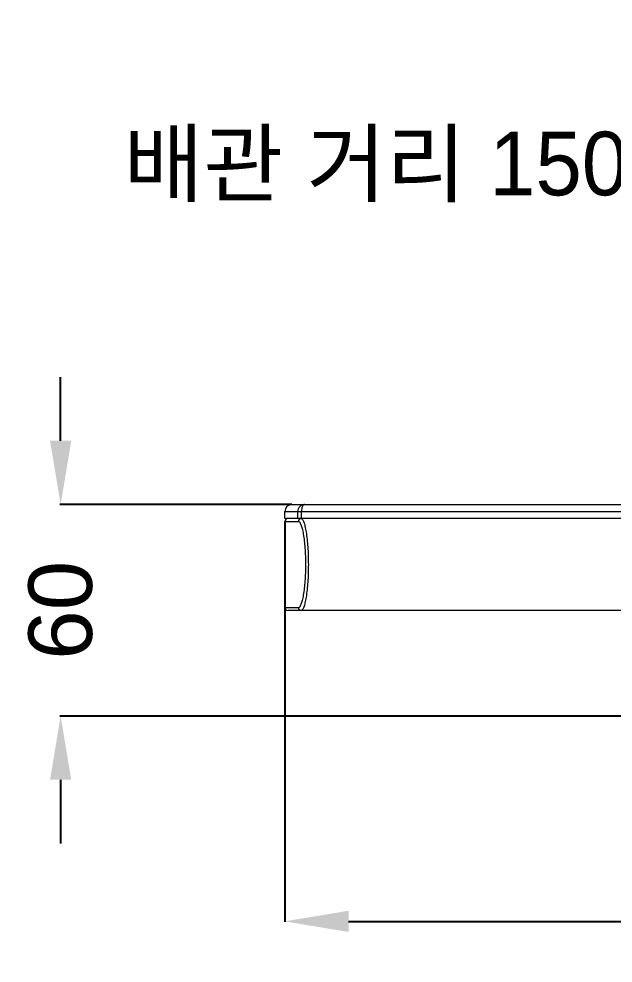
# Model space of a CAD drawing. Header units: millimetres. Extents: x 8883 to 11259, y -10160 to -6800.
# Drawn here: x 9373.3 to 9541.4, y -9205.9 to -8938.8 of the extents above; entities that cross this region are included whole.
import ezdxf

# ---------------------------------------------------------------- set-up
doc = ezdxf.new("R2010")
doc.units = ezdxf.units.MM
doc.layers.add('DIM', color=5, linetype='Continuous', lineweight=13)
doc.styles.add('ARIAL', font='arial.ttf')
doc.dimstyles.get("Standard").update_dxf_attribs({"dimtxt": 15, "dimasz": 15, "dimexe": 0.18, "dimexo": 0.0625, "dimgap": 4, "dimtad": 0, "dimdec": 1, "dimdsep": 46, "dimtxsty": 'ARIAL', "dimcen": 0, "dimclrd": 5, "dimclre": 5, "dimclrt": 5, "dimadec": 0, "dimazin": 0, "dimtfac": 1, "dimtdec": 1, "dimtofl": 0, "dimtmove": 0, "dimatfit": 3, "dimfxl": 1, "dimtolj": 1, "dimtzin": 0, "dimarcsym": 0})

# ---------------------------------------------------------------- blocks, each defined once
blk = doc.blocks.new('*D171')
at = {"layer": 'Defpoints', "color": 0, "transparency": 16777216}
for p in [(9448.6, -9080.95), (9908.6, -9080.95), (9908.6, -9194.05)]:
    blk.add_point(p, dxfattribs=at)
at = {"layer": 'DIM', "color": 5, "lineweight": -2, "transparency": 16777216}
for p, q in [((9448.6, -9081.01), (9448.6, -9194.23)), ((9908.6, -9081.01), (9908.6, -9194.23)), ((9466.6, -9194.05), (9596.01, -9194.05)), ((9890.6, -9194.05), (9646.44, -9194.05))]:
    blk.add_line(p, q, dxfattribs=at)
at = {"layer": 'DIM', "color": 5, "transparency": 16777216}
for points in [[(9466.6, -9191.05), (9466.6, -9197.05), (9448.6, -9194.05)], [(9890.6, -9191.05), (9890.6, -9197.05), (9908.6, -9194.05)]]:
    blk.add_solid(points, dxfattribs=at)
at = {"layer": 'DIM', "color": 5, "transparency": 16777216, "insert": (9621.23, -9194.05), "char_height": 18, "attachment_point": 5, "style": 'ARIAL'}
blk.add_mtext('\\A1;460', dxfattribs=at)
blk = doc.blocks.new('*D172')
at = {"layer": 'Defpoints', "color": 0, "transparency": 16777216}
for p in [(9385.15, -9076.15), (9450.6, -9076.15), (9591.93, -9136.01)]:
    blk.add_point(p, dxfattribs=at)
at = {"layer": 'DIM', "color": 5, "lineweight": -2, "transparency": 16777216}
for p, q in [((9385.15, -9058.15), (9385.15, -9040.15)), ((9450.53, -9076.15), (9384.97, -9076.15)), ((9591.86, -9136.01), (9384.97, -9136.01)), ((9385.15, -9154.01), (9385.15, -9172.01))]:
    blk.add_line(p, q, dxfattribs=at)
at = {"layer": 'DIM', "color": 5, "transparency": 16777216}
for points in [[(9382.15, -9058.15), (9388.15, -9058.15), (9385.15, -9076.15)], [(9382.15, -9154.01), (9388.15, -9154.01), (9385.15, -9136.01)]]:
    blk.add_solid(points, dxfattribs=at)
at = {"layer": 'DIM', "color": 5, "transparency": 16777216, "insert": (9385.15, -9106.08), "char_height": 18, "attachment_point": 5, "rotation": 90, "style": 'ARIAL'}
blk.add_mtext('\\A1;60', dxfattribs=at)
blk = doc.blocks.new('*D176')
at = {"layer": 'Defpoints', "color": 0, "transparency": 16777216}
for p in [(9753.6, -8980.69), (9603.6, -9094.79), (9753.6, -9097.94)]:
    blk.add_point(p, dxfattribs=at)
at = {"layer": 'DIM', "color": 5, "lineweight": -2, "transparency": 16777216}
for p, q in [((9603.6, -8980.69), (9585.6, -8980.69)), ((9603.6, -9094.73), (9603.6, -8980.51)), ((9735.6, -8980.69), (9621.6, -8980.69)), ((9753.6, -9097.88), (9753.6, -8980.51))]:
    blk.add_line(p, q, dxfattribs=at)
at = {"layer": 'DIM', "color": 5, "transparency": 16777216}
for points in [[(9621.6, -8977.69), (9621.6, -8983.69), (9603.6, -8980.69)], [(9735.6, -8977.69), (9735.6, -8983.69), (9753.6, -8980.69)]]:
    blk.add_solid(points, dxfattribs=at)
at = {"layer": 'DIM', "color": 5, "transparency": 16777216, "insert": (9487.34, -8980.69), "char_height": 18, "attachment_point": 5, "style": 'ARIAL'}
blk.add_mtext('\\A1;{\\fGulim|b0|i0|c129|p50;배관 거리 150%%P5}', dxfattribs=at)

msp = doc.modelspace()

# ---------------------------------------------------------------- linework, layer by layer
at = {"linetype": 'Continuous', "lineweight": 18}
for p, q in [((9450.6, -9076.15), (9906.6, -9076.15)), ((9488.6, -9076.15), (9868.6, -9076.15)), ((9526.2, -9076.15), (9831, -9076.15)), ((9527.5, -9076.15), (9829.7, -9076.15)), ((9527.5, -9076.15), (9829.7, -9076.15)), ((9448.6, -9078.15), (9903.92, -9078.15)), ((9448.6, -9080.15), (9448.6, -9078.15)), ((9452.28, -9080.15), (9452.28, -9078.15)), ((9453.27, -9080.15), (9453.27, -9078.15)), ((9908.6, -9080.15), (9448.6, -9080.15)), ((9448.6, -9080.95), (9452.43, -9080.95)), ((9448.6, -9080.95), (9448.6, -9105.35)), ((9903.98, -9080.15), (9453.22, -9080.15)), ((9452.43, -9105.35), (9448.6, -9105.35)), ((9772.77, -9106.15), (9449.4, -9106.15))]:
    msp.add_line(p, q, dxfattribs=at)
for centre, radius, start, end in [((9450.6, -9078.15), 2, 90, 180), ((9449.4, -9080.95), 0.8, 90, 180), ((9449.4, -9105.35), 0.8, 180, 270)]:
    msp.add_arc(centre, radius, start, end, dxfattribs=at)
for points, knots in [([(9452.28, -9078.15), (9452.28, -9077.88), (9452.39, -9077.34), (9452.81, -9076.68), (9453.43, -9076.25), (9453.91, -9076.15), (9454.14, -9076.15)], [0, 0, 0, 0, 0.268953, 0.525653, 0.767456, 1, 1, 1, 1]), ([(9454.14, -9076.15), (9453.87, -9076.15), (9453.58, -9076.55), (9453.42, -9077.01), (9453.31, -9077.49), (9453.28, -9077.88), (9453.27, -9078.15)], [0, 0, 0, 0, 0.355987, 0.495217, 0.652197, 1, 1, 1, 1]), ([(9452.54, -9080.54), (9452.52, -9080.57), (9452.46, -9080.7), (9452.43, -9080.84), (9452.43, -9080.95)], [0, 0, 0, 0, 0.261262, 1, 1, 1, 1]), ([(9452.43, -9080.95), (9452.57, -9080.95), (9452.79, -9081.15), (9452.98, -9081.49), (9453.16, -9081.9), (9453.33, -9082.4), (9453.57, -9083.27), (9453.97, -9085.29), (9454.34, -9088.68), (9454.5, -9093.14), (9454.33, -9097.61), (9453.97, -9101), (9453.57, -9103.02), (9453.33, -9103.89), (9453.16, -9104.39), (9452.98, -9104.8), (9452.79, -9105.14), (9452.57, -9105.34), (9452.43, -9105.35)], [0, 0, 0, 0, 0.016959, 0.030405, 0.04778, 0.069076, 0.094171, 0.155149, 0.313446, 0.499947, 0.686403, 0.844866, 0.905839, 0.930906, 0.952183, 0.96956, 0.983034, 1, 1, 1, 1]), ([(9453.22, -9080.15), (9453.09, -9080.15), (9452.81, -9080.22), (9452.61, -9080.42), (9452.54, -9080.54)], [0, 0, 0, 0, 0.487002, 1, 1, 1, 1]), ([(9453.22, -9080.15), (9453.36, -9080.15), (9453.58, -9080.37), (9453.77, -9080.73), (9453.95, -9081.16), (9454.12, -9081.7), (9454.36, -9082.63), (9454.76, -9084.78), (9455.13, -9088.4), (9455.28, -9093.15), (9455.13, -9097.89), (9454.76, -9101.51), (9454.36, -9103.66), (9454.12, -9104.59), (9453.95, -9105.13), (9453.77, -9105.56), (9453.58, -9105.92), (9453.36, -9106.15), (9453.22, -9106.15)], [0, 0, 0, 0, 0.016231, 0.029544, 0.046819, 0.068083, 0.093243, 0.154508, 0.31308, 0.499999, 0.686918, 0.845492, 0.906757, 0.931917, 0.953181, 0.970456, 0.983769, 1, 1, 1, 1]), ([(9452.43, -9105.35), (9452.43, -9105.55), (9452.59, -9105.97), (9453.02, -9106.15), (9453.22, -9106.15)], [0, 0, 0, 0, 0.501905, 1, 1, 1, 1])]:
    msp.add_open_spline(points, degree=3, knots=knots, dxfattribs=at)

# ---------------------------------------------------------------- dimensions: what is measured, and where the dimension line sits
at = {"layer": 'DIM', "color": 3}
dim = msp.add_linear_dim(base=(9753.6, -8980.69), p1=(9603.6, -9094.79), p2=(9753.6, -9097.94), text='{\\fGulim|b0|i0|c129|p50;배관 거리 150%%P5}', dimstyle='Standard', override={"dimtxt": 18, "dimasz": 18, "dimgap": 5}, dxfattribs=at)
dim.commit()
dim.dimension.update_dxf_attribs({"geometry": '*D176', "text_midpoint": (9487.34, -8980.69), "dimtype": 160})
dim = msp.add_linear_dim(base=(9385.15, -9076.15), p1=(9591.93, -9136.01), p2=(9450.6, -9076.15), angle=90, text='60', dimstyle='Standard', override={"dimtxt": 18, "dimasz": 18, "dimgap": 5}, dxfattribs=at)
dim.commit()
dim.dimension.update_dxf_attribs({"geometry": '*D172', "text_midpoint": (9385.15, -9106.08), "dimtype": 160})
dim = msp.add_linear_dim(base=(9908.6, -9194.05), p1=(9448.6, -9080.95), p2=(9908.6, -9080.95), dimstyle='Standard', override={"dimtxt": 18, "dimasz": 18, "dimgap": 5}, dxfattribs=at)
dim.commit()
dim.dimension.update_dxf_attribs({"geometry": '*D171', "text_midpoint": (9621.23, -9194.05), "dimtype": 160})

doc.saveas('drawing.dxf')
